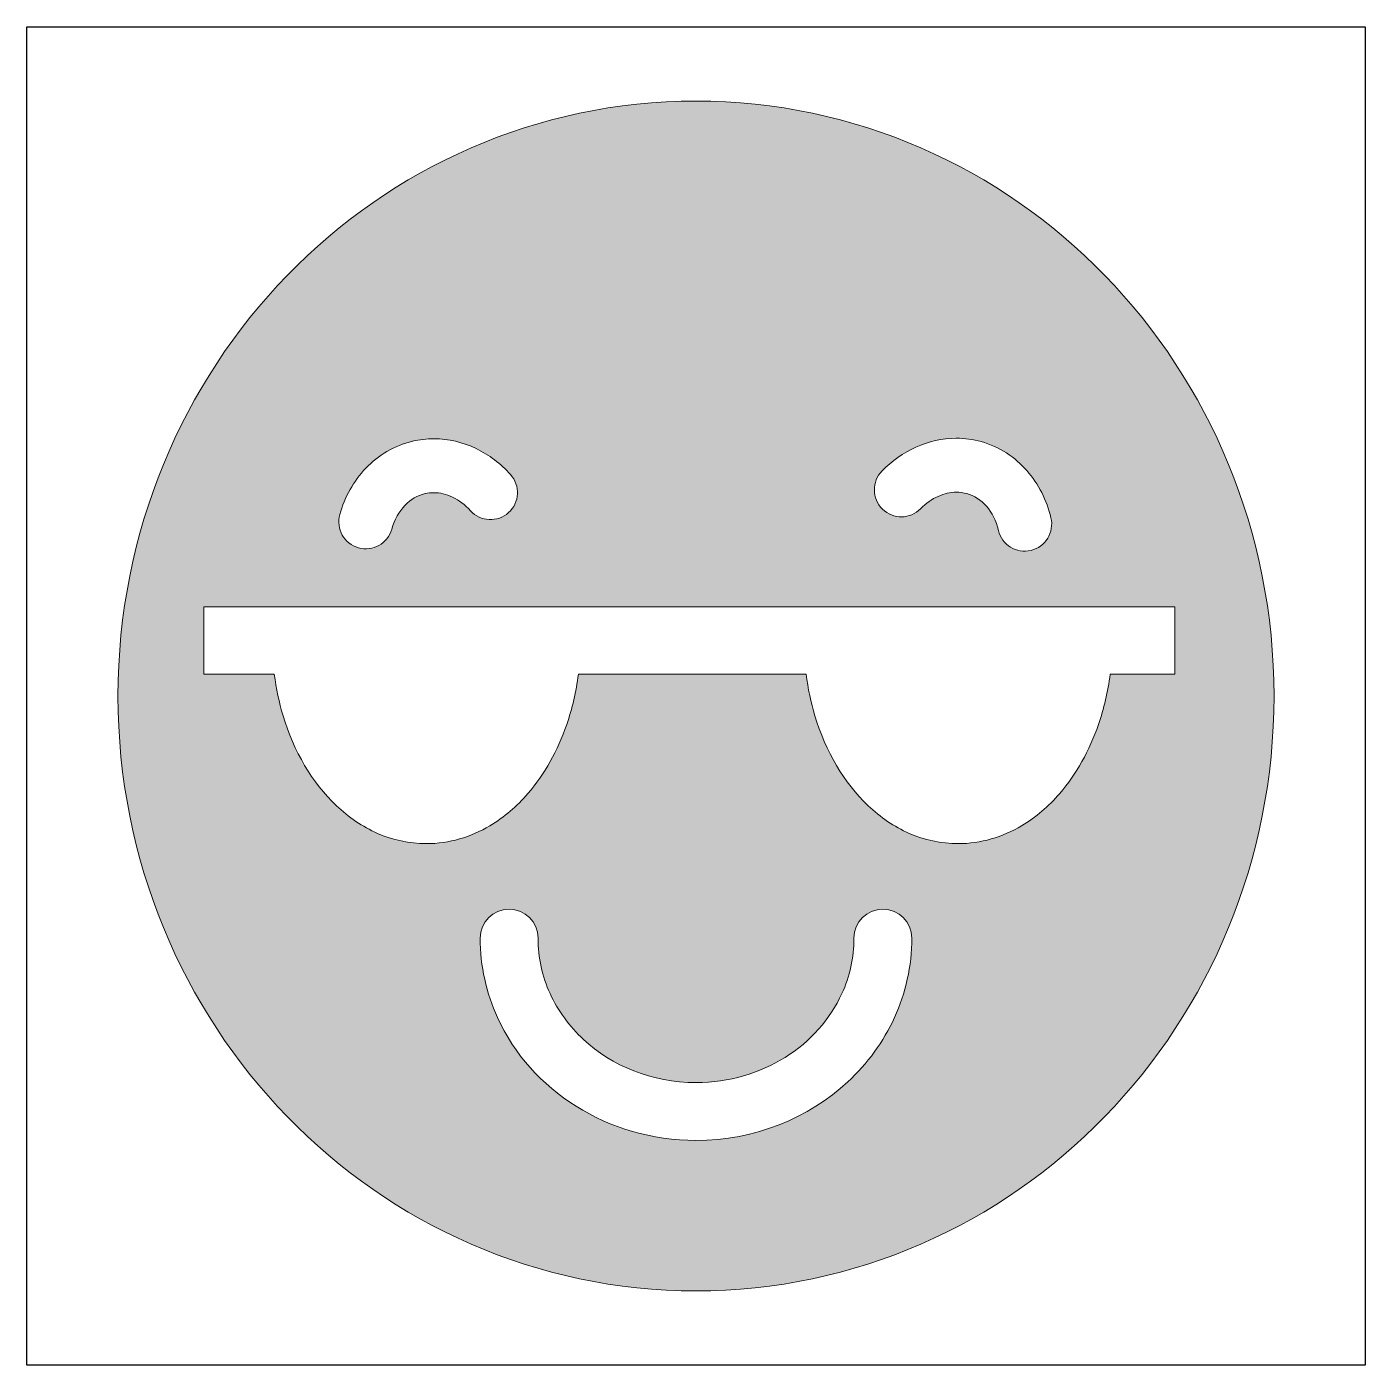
# Model space of a CAD drawing. Header units: inches. Extents: x 0 to 114, y 0 to 114.
import ezdxf

# ---------------------------------------------------------------- set-up
doc = ezdxf.new("R2010")
doc.units = ezdxf.units.IN
doc.header["$MEASUREMENT"] = 0
doc.layers.add('Image Background', color=7, linetype='Continuous')
doc.layers.add('Layer 1', color=7, linetype='Continuous')
picture_1 = doc.add_image_def('image1.png', size_in_pixel=(1350, 1350))

msp = doc.modelspace()

# ---------------------------------------------------------------- hatches: boundary and pattern name
at = {"layer": 'Layer 1', "true_color": 0xfbb923}
h = msp.add_hatch(color=40, dxfattribs=at)
h.dxf.hatch_style = 2
edge = h.paths.add_edge_path()
edge.add_spline(control_points=[(57.15, 107.95), (29.89, 107.95), (7.79, 85.21), (7.79, 57.15), (7.79, 29.09), (29.89, 6.35), (57.15, 6.35), (84.41, 6.35), (106.51, 29.09), (106.51, 57.15), (106.51, 85.21), (84.41, 107.95), (57.15, 107.95)], knot_values=[0, 0, 0, 0, 1, 1, 1, 2, 2, 2, 3, 3, 3, 4, 4, 4, 4], degree=3, periodic=1)
edge = h.paths.add_edge_path()
edge.add_spline(control_points=[(73.04, 76.37), (73.88, 77.22), (74.86, 77.92), (75.93, 78.4), (77, 78.89), (78.17, 79.16), (79.38, 79.16), (80.09, 79.16), (80.8, 79.07), (81.51, 78.87), (83.06, 78.44), (84.4, 77.55), (85.4, 76.4), (86.41, 75.26), (87.1, 73.86), (87.46, 72.36), (87.76, 71.12), (86.99, 69.88), (85.76, 69.58), (84.52, 69.29), (83.28, 70.05), (82.98, 71.29), (82.79, 72.12), (82.41, 72.83), (81.95, 73.36), (81.48, 73.89), (80.92, 74.25), (80.27, 74.43), (79.97, 74.51), (79.68, 74.55), (79.38, 74.55), (78.87, 74.55), (78.35, 74.44), (77.83, 74.2), (77.3, 73.97), (76.79, 73.61), (76.33, 73.14), (75.44, 72.23), (73.98, 72.22), (73.07, 73.11), (72.16, 74), (72.15, 75.46), (73.04, 76.37)], knot_values=[0, 0, 0, 0, 1, 1, 1, 2, 2, 2, 3, 3, 3, 4, 4, 4, 5, 5, 5, 6, 6, 6, 7, 7, 7, 8, 8, 8, 9, 9, 9, 10, 10, 10, 11, 11, 11, 12, 12, 12, 13, 13, 13, 14, 14, 14, 14], degree=3, periodic=1)
edge = h.paths.add_edge_path()
edge.add_spline(control_points=[(26.73, 72.65), (27.16, 74.14), (27.9, 75.5), (28.96, 76.61), (30.01, 77.71), (31.38, 78.54), (32.96, 78.91), (32.96, 78.91), (32.95, 78.91), (32.95, 78.91), (33.56, 79.05), (34.16, 79.12), (34.76, 79.12), (36.03, 79.12), (37.26, 78.82), (38.37, 78.28), (39.47, 77.75), (40.47, 76.99), (41.31, 76.06), (42.16, 75.12), (42.09, 73.66), (41.15, 72.81), (40.2, 71.96), (38.75, 72.03), (37.89, 72.97), (37.43, 73.48), (36.91, 73.87), (36.37, 74.13), (35.83, 74.39), (35.29, 74.51), (34.76, 74.51), (34.51, 74.51), (34.26, 74.48), (34.01, 74.43), (34.01, 74.43), (34.01, 74.43), (34.01, 74.43), (33.35, 74.27), (32.78, 73.94), (32.29, 73.42), (31.8, 72.91), (31.4, 72.22), (31.17, 71.4), (30.82, 70.17), (29.55, 69.46), (28.33, 69.81), (27.1, 70.15), (26.39, 71.42), (26.73, 72.65)], knot_values=[0, 0, 0, 0, 1, 1, 1, 2, 2, 2, 3, 3, 3, 4, 4, 4, 5, 5, 5, 6, 6, 6, 7, 7, 7, 8, 8, 8, 9, 9, 9, 10, 10, 10, 11, 11, 11, 12, 12, 12, 13, 13, 13, 14, 14, 14, 15, 15, 15, 16, 16, 16, 16], degree=3, periodic=1)
edge = h.paths.add_edge_path()
edge.add_spline(control_points=[(74.1, 29.69), (73.15, 27.61), (71.79, 25.75), (70.11, 24.2), (66.77, 21.1), (62.18, 19.2), (57.15, 19.2), (53.38, 19.2), (49.85, 20.27), (46.92, 22.11), (43.98, 23.95), (41.62, 26.57), (40.2, 29.69), (39.25, 31.77), (38.72, 34.07), (38.72, 36.48), (38.72, 37.84), (39.83, 38.95), (41.19, 38.95), (42.55, 38.95), (43.66, 37.84), (43.66, 36.48), (43.66, 34.79), (44.02, 33.2), (44.69, 31.74), (45.36, 30.28), (46.33, 28.94), (47.54, 27.82), (49.97, 25.56), (53.37, 24.14), (57.15, 24.14), (59.99, 24.14), (62.6, 24.94), (64.76, 26.29), (66.92, 27.64), (68.61, 29.55), (69.61, 31.74), (70.28, 33.2), (70.64, 34.79), (70.64, 36.48), (70.64, 36.48), (70.64, 36.48), (70.64, 36.48), (70.64, 37.84), (71.75, 38.95), (73.11, 38.95), (74.47, 38.95), (75.58, 37.84), (75.58, 36.48), (75.58, 34.07), (75.05, 31.77), (74.1, 29.69)], knot_values=[0, 0, 0, 0, 1, 1, 1, 2, 2, 2, 3, 3, 3, 4, 4, 4, 5, 5, 5, 6, 6, 6, 7, 7, 7, 8, 8, 8, 9, 9, 9, 10, 10, 10, 11, 11, 11, 12, 12, 12, 13, 13, 13, 14, 14, 14, 15, 15, 15, 16, 16, 16, 17, 17, 17, 17], degree=3, periodic=1)
edge = h.paths.add_edge_path()
edge.add_spline(control_points=[(98.03, 59.01), (98.03, 59.01), (92.52, 59.01), (92.52, 59.01), (92.32, 57.51), (91.99, 56.07), (91.52, 54.72), (90.75, 52.48), (89.64, 50.48), (88.21, 48.83), (87.27, 47.73), (86.18, 46.79), (84.96, 46.07), (83.34, 45.11), (81.48, 44.54), (79.53, 44.54), (78.07, 44.54), (76.66, 44.86), (75.36, 45.42), (74.06, 45.99), (72.89, 46.8), (71.85, 47.78), (69.77, 49.76), (68.22, 52.42), (67.3, 55.47), (66.96, 56.6), (66.71, 57.79), (66.55, 59.01), (66.55, 59.01), (47.11, 59.01), (47.11, 59.01), (46.91, 57.51), (46.58, 56.07), (46.11, 54.72), (45.34, 52.48), (44.23, 50.48), (42.8, 48.83), (41.86, 47.73), (40.77, 46.79), (39.55, 46.07), (37.94, 45.11), (36.07, 44.54), (34.12, 44.54), (32.66, 44.54), (31.25, 44.86), (29.95, 45.42), (28.66, 45.99), (27.48, 46.8), (26.44, 47.78), (24.36, 49.76), (22.81, 52.42), (21.89, 55.47), (21.55, 56.6), (21.3, 57.79), (21.14, 59.01), (21.14, 59.01), (15.11, 59.01), (15.11, 59.01), (15.11, 59.01), (15.11, 64.77), (15.11, 64.77), (15.11, 64.77), (98.03, 64.77), (98.03, 64.77), (98.03, 64.77), (98.03, 59.01), (98.03, 59.01)], knot_values=[0, 0, 0, 0, 1, 1, 1, 2, 2, 2, 3, 3, 3, 4, 4, 4, 5, 5, 5, 6, 6, 6, 7, 7, 7, 8, 8, 8, 9, 9, 9, 10, 10, 10, 11, 11, 11, 12, 12, 12, 13, 13, 13, 14, 14, 14, 15, 15, 15, 16, 16, 16, 17, 17, 17, 18, 18, 18, 19, 19, 19, 20, 20, 20, 21, 21, 21, 22, 22, 22, 22], degree=3, periodic=1)

# ---------------------------------------------------------------- linework, layer by layer
at = {"layer": 'Layer 1', "lineweight": 0}
for points, knots in [([(57.15, 107.95), (29.89, 107.95), (7.79, 85.21), (7.79, 57.15), (7.79, 29.09), (29.89, 6.35), (57.15, 6.35), (84.41, 6.35), (106.51, 29.09), (106.51, 57.15), (106.51, 85.21), (84.41, 107.95), (57.15, 107.95)], [0, 0, 0, 0, 1, 1, 1, 2, 2, 2, 3, 3, 3, 4, 4, 4, 4]), ([(26.73, 72.65), (27.16, 74.14), (27.9, 75.5), (28.96, 76.61), (30.01, 77.71), (31.38, 78.54), (32.96, 78.91), (32.96, 78.91), (32.95, 78.91), (32.95, 78.91), (33.56, 79.05), (34.16, 79.12), (34.76, 79.12), (36.03, 79.12), (37.26, 78.82), (38.37, 78.28), (39.47, 77.75), (40.47, 76.99), (41.31, 76.06), (42.16, 75.12), (42.09, 73.66), (41.15, 72.81), (40.2, 71.96), (38.75, 72.03), (37.89, 72.97), (37.43, 73.48), (36.91, 73.87), (36.37, 74.13), (35.83, 74.39), (35.29, 74.51), (34.76, 74.51), (34.51, 74.51), (34.26, 74.48), (34.01, 74.43), (34.01, 74.43), (34.01, 74.43), (34.01, 74.43), (33.35, 74.27), (32.78, 73.94), (32.29, 73.42), (31.8, 72.91), (31.4, 72.22), (31.17, 71.4), (30.82, 70.17), (29.55, 69.46), (28.33, 69.81), (27.1, 70.15), (26.39, 71.42), (26.73, 72.65)], [0, 0, 0, 0, 1, 1, 1, 2, 2, 2, 3, 3, 3, 4, 4, 4, 5, 5, 5, 6, 6, 6, 7, 7, 7, 8, 8, 8, 9, 9, 9, 10, 10, 10, 11, 11, 11, 12, 12, 12, 13, 13, 13, 14, 14, 14, 15, 15, 15, 16, 16, 16, 16]), ([(73.04, 76.37), (73.88, 77.22), (74.86, 77.92), (75.93, 78.4), (77, 78.89), (78.17, 79.16), (79.38, 79.16), (80.09, 79.16), (80.8, 79.07), (81.51, 78.87), (83.06, 78.44), (84.4, 77.55), (85.4, 76.4), (86.41, 75.26), (87.1, 73.86), (87.46, 72.36), (87.76, 71.12), (86.99, 69.88), (85.76, 69.58), (84.52, 69.29), (83.28, 70.05), (82.98, 71.29), (82.79, 72.12), (82.41, 72.83), (81.95, 73.36), (81.48, 73.89), (80.92, 74.25), (80.27, 74.43), (79.97, 74.51), (79.68, 74.55), (79.38, 74.55), (78.87, 74.55), (78.35, 74.44), (77.83, 74.2), (77.3, 73.97), (76.79, 73.61), (76.33, 73.14), (75.44, 72.23), (73.98, 72.22), (73.07, 73.11), (72.16, 74), (72.15, 75.46), (73.04, 76.37)], [0, 0, 0, 0, 1, 1, 1, 2, 2, 2, 3, 3, 3, 4, 4, 4, 5, 5, 5, 6, 6, 6, 7, 7, 7, 8, 8, 8, 9, 9, 9, 10, 10, 10, 11, 11, 11, 12, 12, 12, 13, 13, 13, 14, 14, 14, 14]), ([(98.03, 59.01), (98.03, 59.01), (92.52, 59.01), (92.52, 59.01), (92.32, 57.51), (91.99, 56.07), (91.52, 54.72), (90.75, 52.48), (89.64, 50.48), (88.21, 48.83), (87.27, 47.73), (86.18, 46.79), (84.96, 46.07), (83.34, 45.11), (81.48, 44.54), (79.53, 44.54), (78.07, 44.54), (76.66, 44.86), (75.36, 45.42), (74.06, 45.99), (72.89, 46.8), (71.85, 47.78), (69.77, 49.76), (68.22, 52.42), (67.3, 55.47), (66.96, 56.6), (66.71, 57.79), (66.55, 59.01), (66.55, 59.01), (47.11, 59.01), (47.11, 59.01), (46.91, 57.51), (46.58, 56.07), (46.11, 54.72), (45.34, 52.48), (44.23, 50.48), (42.8, 48.83), (41.86, 47.73), (40.77, 46.79), (39.55, 46.07), (37.94, 45.11), (36.07, 44.54), (34.12, 44.54), (32.66, 44.54), (31.25, 44.86), (29.95, 45.42), (28.66, 45.99), (27.48, 46.8), (26.44, 47.78), (24.36, 49.76), (22.81, 52.42), (21.89, 55.47), (21.55, 56.6), (21.3, 57.79), (21.14, 59.01), (21.14, 59.01), (15.11, 59.01), (15.11, 59.01), (15.11, 59.01), (15.11, 64.77), (15.11, 64.77), (15.11, 64.77), (98.03, 64.77), (98.03, 64.77), (98.03, 64.77), (98.03, 59.01), (98.03, 59.01)], [0, 0, 0, 0, 1, 1, 1, 2, 2, 2, 3, 3, 3, 4, 4, 4, 5, 5, 5, 6, 6, 6, 7, 7, 7, 8, 8, 8, 9, 9, 9, 10, 10, 10, 11, 11, 11, 12, 12, 12, 13, 13, 13, 14, 14, 14, 15, 15, 15, 16, 16, 16, 17, 17, 17, 18, 18, 18, 19, 19, 19, 20, 20, 20, 21, 21, 21, 22, 22, 22, 22]), ([(74.1, 29.69), (73.15, 27.61), (71.79, 25.75), (70.11, 24.2), (66.77, 21.1), (62.18, 19.2), (57.15, 19.2), (53.38, 19.2), (49.85, 20.27), (46.92, 22.11), (43.98, 23.95), (41.62, 26.57), (40.2, 29.69), (39.25, 31.77), (38.72, 34.07), (38.72, 36.48), (38.72, 37.84), (39.83, 38.95), (41.19, 38.95), (42.55, 38.95), (43.66, 37.84), (43.66, 36.48), (43.66, 34.79), (44.02, 33.2), (44.69, 31.74), (45.36, 30.28), (46.33, 28.94), (47.54, 27.82), (49.97, 25.56), (53.37, 24.14), (57.15, 24.14), (59.99, 24.14), (62.6, 24.94), (64.76, 26.29), (66.92, 27.64), (68.61, 29.55), (69.61, 31.74), (70.28, 33.2), (70.64, 34.79), (70.64, 36.48), (70.64, 36.48), (70.64, 36.48), (70.64, 36.48), (70.64, 37.84), (71.75, 38.95), (73.11, 38.95), (74.47, 38.95), (75.58, 37.84), (75.58, 36.48), (75.58, 34.07), (75.05, 31.77), (74.1, 29.69)], [0, 0, 0, 0, 1, 1, 1, 2, 2, 2, 3, 3, 3, 4, 4, 4, 5, 5, 5, 6, 6, 6, 7, 7, 7, 8, 8, 8, 9, 9, 9, 10, 10, 10, 11, 11, 11, 12, 12, 12, 13, 13, 13, 14, 14, 14, 15, 15, 15, 16, 16, 16, 17, 17, 17, 17])]:
    msp.add_open_spline(points, degree=3, knots=knots, dxfattribs=at)

# ---------------------------------------------------------------- pictures from other files: only their frames are drawn
at = {"layer": 'Image Background'}
image = msp.add_image(picture_1, insert=(0, 0), size_in_units=(114.3, 114.3), dxfattribs=at)

doc.saveas('drawing.dxf')
